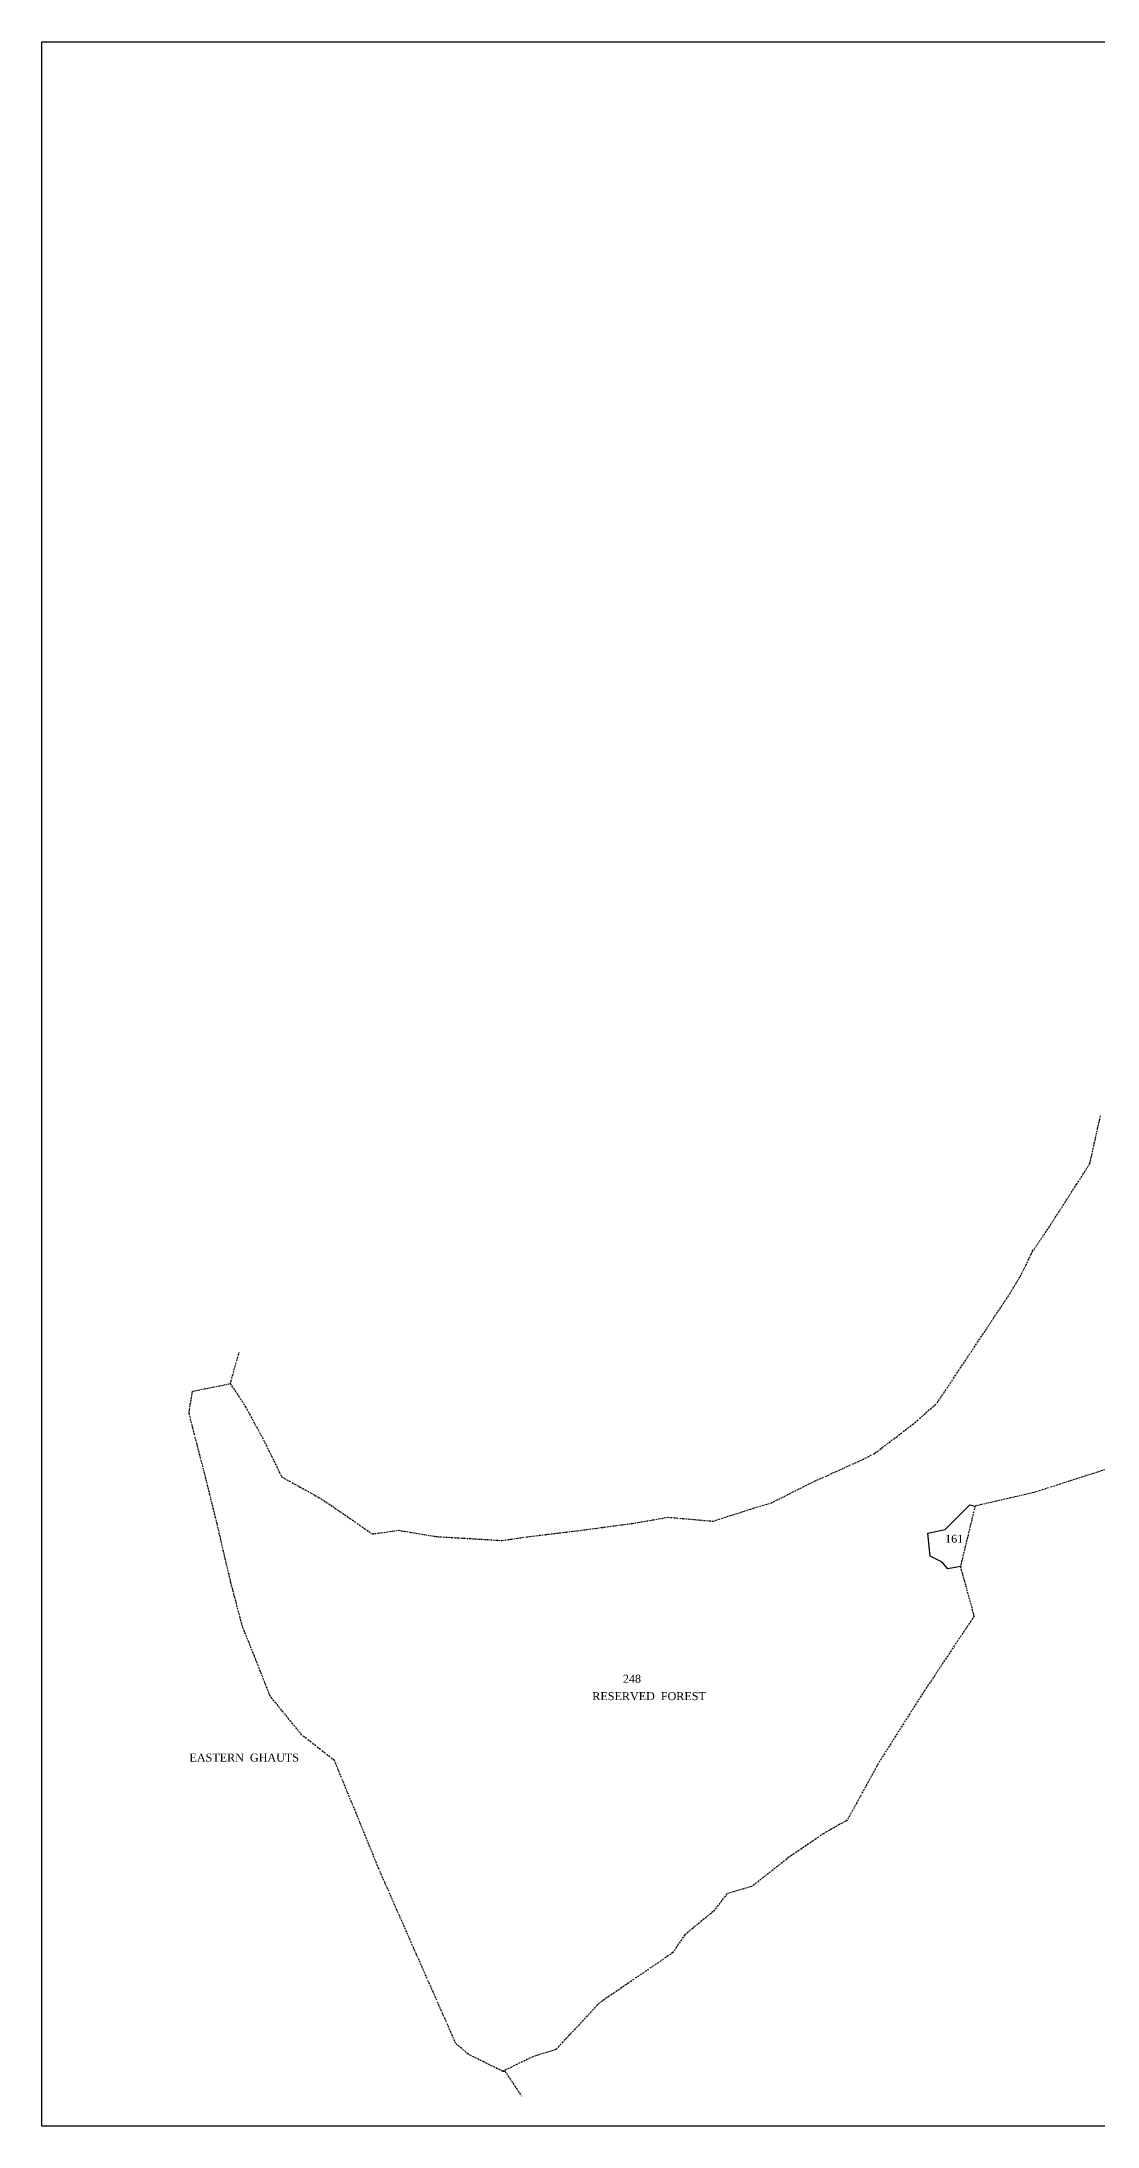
# Model space of a CAD drawing. Header units: inches. Extents: x -13 to 973, y -13 to 640.
# Drawn here: x -13 to 317, y -13 to 638 of the extents above; entities that cross this region are included whole.
import ezdxf

# ---------------------------------------------------------------- set-up
doc = ezdxf.new("R2010")
doc.units = ezdxf.units.IN
doc.header["$MEASUREMENT"] = 0
doc.linetypes.add('BORDER', pattern=[1.75, 0.5, -0.25, 0.5, -0.25, 0, -0.25])
doc.layers.add('SURVEY_BND', color=7, linetype='Continuous')
doc.layers.add('SURVEY_NO', color=7, linetype='Continuous')
doc.layers.add('VILL_BOUNDARY', color=6, linetype='BORDER', lineweight=30)
doc.styles.get("Standard").update_dxf_attribs({"font": 'TIMES.TTF'})

msp = doc.modelspace()

# ---------------------------------------------------------------- linework, layer by layer
at = {"lineweight": 30}
msp.add_lwpolyline([(-12.55, 638.35), (972.77, 638.35), (972.77, -12.89), (-12.55, -12.89)], close=True, dxfattribs=at)
at = {"layer": 'SURVEY_BND'}
msp.add_lwpolyline([(274.25, 161.99), (270.34, 161.22), (268.52, 163.39), (264.86, 165.22), (264.14, 172.43), (269.46, 173.51), (277.2, 181.24), (278.85, 180.89)], dxfattribs=at)
at = {"layer": 'VILL_BOUNDARY'}
for points in [[(132.09, 4.28), (131.37, 4.28), (120.55, 9.67), (116.77, 12.94), (103.98, 41.9), (92.66, 67.61), (85.97, 84.07), (78.83, 101.39), (68.71, 109.3), (58.77, 121.51), (53.84, 134.03), (50.13, 143.27), (46.53, 156.89), (42.18, 175.4), (38.92, 188.67), (35.15, 203.25), (33.44, 209.92), (34.53, 216.74), (46.33, 219.11), (51, 212.03), (57.14, 200.73), (62.36, 190), (73.95, 183.58), (78.29, 180.76), (90.65, 172.15), (98.82, 173.3), (110.89, 171.33), (131.15, 170.13), (139.12, 171.29), (154.77, 173.18), (171.84, 175.46), (182.97, 177.39), (197.05, 176.15), (209.86, 180.28), (215.24, 181.88), (228.74, 188.63), (243.79, 195.45), (247.61, 197.39), (260.13, 206.98), (267.04, 213.13), (276.55, 227.45), (282.49, 236.37), (289.72, 247.21), (293.01, 252.76), (296.82, 260.46), (300.88, 266.38), (310.52, 281.38), (314.69, 287.89), (318.03, 302.97)], [(132.09, 4.28), (131.37, 4.28), (120.55, 9.67), (116.77, 12.94), (103.98, 41.9), (92.66, 67.61), (85.97, 84.07), (78.83, 101.39), (68.71, 109.3), (58.77, 121.51), (53.84, 134.03), (50.13, 143.27), (46.53, 156.89), (42.18, 175.4), (38.92, 188.67), (35.15, 203.25), (33.44, 209.92), (34.53, 216.74), (46.33, 219.11), (51, 212.03), (57.14, 200.73), (62.36, 190), (73.95, 183.58), (78.29, 180.76), (90.65, 172.15), (98.82, 173.3), (110.89, 171.33), (131.15, 170.13), (139.12, 171.29), (154.77, 173.18), (171.84, 175.46), (182.97, 177.39), (197.05, 176.15), (209.86, 180.28), (215.24, 181.88), (228.74, 188.63), (243.79, 195.45), (247.61, 197.39), (260.13, 206.98), (267.04, 213.13), (276.55, 227.45), (282.49, 236.37), (289.72, 247.21), (293.01, 252.76), (296.82, 260.46), (300.88, 266.38), (310.52, 281.38), (314.69, 287.89), (318.03, 302.97)], [(46.33, 219.11), (49.11, 228.85)], [(46.33, 219.11), (49.11, 228.85)], [(319.41, 192.23), (297.19, 185.09), (278.85, 180.89), (274.25, 161.99), (278.52, 146.46), (262.42, 122.2), (248.57, 100.34), (238.92, 82.73), (231.45, 78.51), (220.73, 71.14), (209.15, 62.06), (201.38, 59.73), (197.1, 54.22), (188.22, 46.95), (184.49, 41.36), (161.54, 25.64), (147.94, 11.05), (140.77, 8.84), (131.37, 4.28)], [(319.41, 192.23), (297.19, 185.09), (278.85, 180.89), (274.25, 161.99), (278.52, 146.46), (262.42, 122.2), (248.57, 100.34), (238.92, 82.73), (231.45, 78.51), (220.73, 71.14), (209.15, 62.06), (201.38, 59.73), (197.1, 54.22), (188.22, 46.95), (184.49, 41.36), (161.54, 25.64), (147.94, 11.05), (140.77, 8.84), (131.37, 4.28)], [(132.09, 4.28), (137.28, -3.51)], [(132.09, 4.28), (137.28, -3.51)]]:
    msp.add_lwpolyline(points, dxfattribs=at)

# ---------------------------------------------------------------- texts
at = {"layer": 'SURVEY_NO'}
for s, p in [('161', (269.5, 169.39)), ('248', (168.89, 125.66)), ('RESERVED  FOREST', (159.35, 120.25)), ('EASTERN  GHAUTS', (33.58, 101.04))]:
    msp.add_text(s, height=2.5, dxfattribs=at).set_placement(p)

doc.saveas('drawing.dxf')
